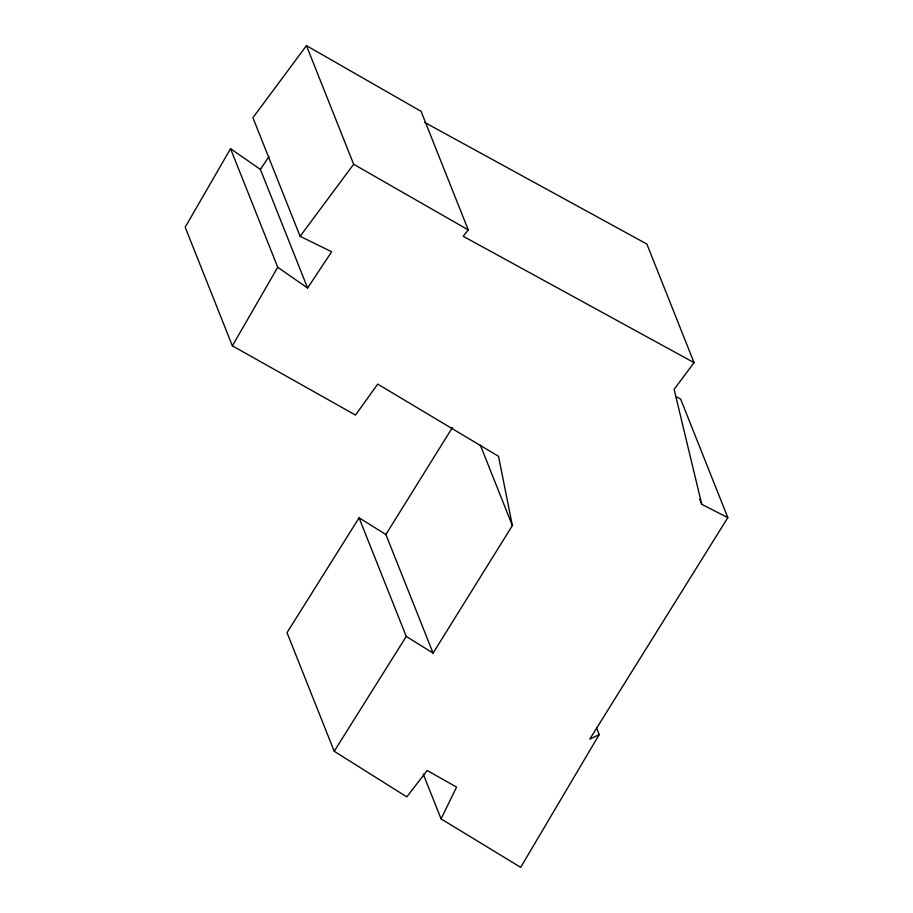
<?xml version="1.0" encoding="UTF-8"?>
<svg xmlns="http://www.w3.org/2000/svg" width="913" height="913" viewBox="0 0 913 913"><rect width="100%" height="100%" fill="white"/><g stroke="black" fill="none" stroke-linecap="round" stroke-linejoin="round"><path stroke-width="1.37" d="M599.213 734.577L520.684 867.35L441.07 818.893L456.568 787.086L427.181 770.481L406.799 796.878L334.215 751.262L287.024 632.663L359.071 517.831L385.891 534.504L433.093 653.103L512.364 525.591L498.521 456.306L377.708 384.111L355.511 415.073L232.37 345.822L185.179 227.223L230.544 148.671L260.399 169.441L307.601 288.04L331.67 251.76L300.115 236.307L252.912 117.709L306.46 45.65L421.064 111.329L468.255 229.928L463.188 236.273L694.063 362.655L674.114 389.349L701.766 504.341L727.821 517.637L589.798 739.131L599.213 734.577L596.588 727.992M232.37 345.822L277.735 267.269L230.544 148.671M385.891 534.504L452.46 427.455M334.215 751.262L406.274 636.429L359.071 517.831M260.399 169.441L268.947 156.568M300.115 236.307L353.651 164.249L306.46 45.65M675.666 396.504L680.63 399.038L727.821 517.637M424.728 122.456L646.872 244.056L694.063 362.655M353.651 164.249L468.255 229.928M406.274 636.429L433.093 653.103M277.735 267.269L307.601 288.04M699.666 499.08L701.766 504.341M480.375 445.213L512.364 525.591M423.244 774.087L441.07 818.893"/></g></svg>
